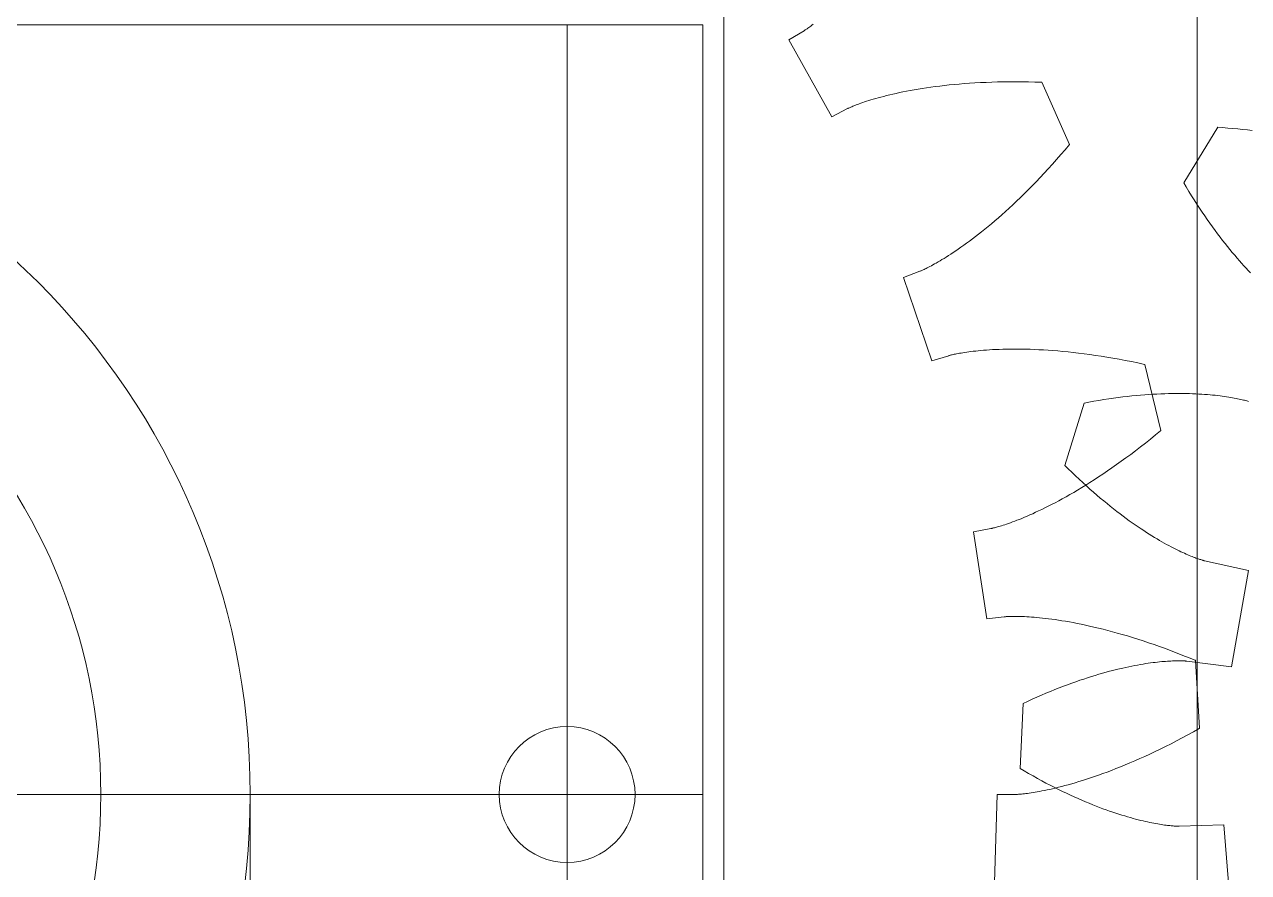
# Model space of a CAD drawing. Header units: millimetres. Extents: x -10 to 120, y 0 to 105.
# Drawn here: x 41.01 to 68.05, y 45.28 to 64.01 of the extents above; entities that cross this region are included whole.
import ezdxf

# ---------------------------------------------------------------- set-up
doc = ezdxf.new("R2010")
doc.units = ezdxf.units.MM
for name, color, linetype, lineweight in [('Drawings', 4, 'CONTINUOUS', 0), ('Layer02', 7, 'CONTINUOUS', 0), ('Layer04', 7, 'CONTINUOUS', 0), ('Layer05', 7, 'CONTINUOUS', 0), ('Layer06', 7, 'CONTINUOUS', 0), ('MotorGear', 6, 'CONTINUOUS', 0), ('Pipe Layer', 7, 'CONTINUOUS', 0), ('Syringe Layer', 7, 'CONTINUOUS', 0), ('SyringeGear', 1, 'CONTINUOUS', 0)]:
    doc.layers.add(name, color=color, linetype=linetype, lineweight=lineweight)

msp = doc.modelspace()

# ---------------------------------------------------------------- linework, layer by layer
at = {"layer": 'Drawings'}
for p, q in [((56.46, 105.4), (56.46, 5)), ((4, 64), (56, 64)), ((53, 30), (53, 64)), ((56, 30), (56, 64)), ((4, 47), (56, 47))]:
    msp.add_line(p, q, dxfattribs=at)
msp.add_circle((30, 47), 16, dxfattribs=at)
at = {"layer": 'Layer02'}
msp.add_line((66.92, 10), (66.92, 69.08), dxfattribs=at)
at = {"layer": 'Layer04'}
msp.add_line((66.92, 95.4), (66.92, 10), dxfattribs=at)
at = {"layer": 'Layer05'}
msp.add_line((66.92, 95.4), (66.92, 10), dxfattribs=at)
at = {"layer": 'Layer06'}
msp.add_line((66.92, 95.4), (66.92, 10), dxfattribs=at)
at = {"layer": 'MotorGear'}
for p, q in [((67.374765, 61.73427), (66.62163, 60.507469)), ((67.480156, 61.727364), (67.374765, 61.73427)), ((67.593449, 61.718946), (67.480156, 61.727364)), ((67.70488, 61.709688), (67.593449, 61.718946)), ((67.814442, 61.699622), (67.70488, 61.709688)), ((67.922134, 61.68878), (67.814442, 61.699622)), ((68.02795, 61.677192), (67.922134, 61.68878)), ((68.131884, 61.664892), (68.02795, 61.677192)), ((66.62163, 60.507469), (66.675484, 60.416614)), ((66.675484, 60.416614), (66.734262, 60.319397)), ((66.734262, 60.319397), (66.792948, 60.224221)), ((66.792948, 60.224221), (66.851507, 60.131075)), ((66.851507, 60.131075), (66.909914, 60.039949)), ((66.909914, 60.039949), (66.968136, 59.950833)), ((66.968136, 59.950833), (67.026138, 59.86372)), ((67.026138, 59.86372), (67.083899, 59.778595)), ((67.083899, 59.778595), (67.141378, 59.695451)), ((67.141378, 59.695451), (67.198553, 59.614272)), ((67.198553, 59.614272), (67.255392, 59.535049)), ((67.255392, 59.535049), (67.311865, 59.45777)), ((67.311865, 59.45777), (67.367939, 59.382423)), ((67.367939, 59.382423), (67.42359, 59.308992)), ((67.42359, 59.308992), (67.478785, 59.237468)), ((67.478785, 59.237468), (67.533499, 59.167833)), ((67.533499, 59.167833), (67.5877, 59.100077)), ((67.5877, 59.100077), (67.641359, 59.034183)), ((67.641359, 59.034183), (67.69445, 58.970137)), ((67.69445, 58.970137), (67.746944, 58.907924)), ((67.746944, 58.907924), (67.798817, 58.847528)), ((67.798817, 58.847528), (67.850035, 58.788935)), ((67.850035, 58.788935), (67.900572, 58.732127)), ((67.900572, 58.732127), (67.950401, 58.67709)), ((67.950401, 58.67709), (67.999498, 58.623803)), ((67.999498, 58.623803), (68.047834, 58.572253)), ((68.047834, 58.572253), (68.095385, 58.522421)), ((64.747171, 55.702989), (64.63694, 55.684243)), ((64.855797, 55.720487), (64.747171, 55.702989)), ((64.962801, 55.736766), (64.855797, 55.720487)), ((65.068176, 55.751858), (64.962801, 55.736766)), ((65.171902, 55.765791), (65.068176, 55.751858)), ((65.273972, 55.778596), (65.171902, 55.765791)), ((65.374371, 55.790303), (65.273972, 55.778596)), ((65.473091, 55.800941), (65.374371, 55.790303)), ((65.57012, 55.810542), (65.473091, 55.800941)), ((65.665447, 55.819135), (65.57012, 55.810542)), ((65.759062, 55.826751), (65.665447, 55.819135)), ((65.850956, 55.83342), (65.759062, 55.826751)), ((65.941118, 55.839172), (65.850956, 55.83342)), ((66.029543, 55.84404), (65.941118, 55.839172)), ((66.116219, 55.848053), (66.029543, 55.84404)), ((66.201138, 55.851242), (66.116219, 55.848053)), ((66.284292, 55.85364), (66.201138, 55.851242)), ((66.365677, 55.855274), (66.284292, 55.85364)), ((66.445286, 55.856178), (66.365677, 55.855274)), ((66.523108, 55.856383), (66.445286, 55.856178)), ((66.59914, 55.85592), (66.523108, 55.856383)), ((66.673376, 55.85482), (66.59914, 55.85592)), ((66.745813, 55.853114), (66.673376, 55.85482)), ((66.816442, 55.850835), (66.745813, 55.853114)), ((66.885263, 55.848011), (66.816442, 55.850835)), ((66.952271, 55.844677), (66.885263, 55.848011)), ((67.017456, 55.840863), (66.952271, 55.844677)), ((67.080826, 55.836599), (67.017456, 55.840863)), ((67.142368, 55.83192), (67.080826, 55.836599)), ((67.202087, 55.826853), (67.142368, 55.83192)), ((67.259977, 55.821433), (67.202087, 55.826853)), ((67.316038, 55.815691), (67.259977, 55.821433)), ((67.37027, 55.809657), (67.316038, 55.815691)), ((67.42267, 55.803364), (67.37027, 55.809657)), ((67.473238, 55.796843), (67.42267, 55.803364)), ((67.521976, 55.790124), (67.473238, 55.796843)), ((67.568884, 55.78324), (67.521976, 55.790124)), ((67.61396, 55.776223), (67.568884, 55.78324)), ((67.657211, 55.769103), (67.61396, 55.776223)), ((67.698633, 55.761912), (67.657211, 55.769103)), ((67.738232, 55.754682), (67.698633, 55.761912)), ((67.776009, 55.747442), (67.738232, 55.754682)), ((67.811968, 55.740226), (67.776009, 55.747442)), ((67.846111, 55.733063), (67.811968, 55.740226)), ((67.878441, 55.725986), (67.846111, 55.733063)), ((67.908966, 55.719024), (67.878441, 55.725986)), ((67.937687, 55.71221), (67.908966, 55.719024)), ((67.964613, 55.705572), (67.937687, 55.71221)), ((67.989742, 55.699144), (67.964613, 55.705572)), ((64.421316, 55.644702), (63.996933, 54.269146)), ((64.525114, 55.664223), (64.421316, 55.644702)), ((64.63694, 55.684243), (64.525114, 55.664223)), ((68.013088, 55.692956), (67.989742, 55.699144)), ((68.034655, 55.687037), (68.013088, 55.692956)), ((68.054447, 55.681419), (68.034655, 55.687037)), ((63.996933, 54.269146), (64.07169, 54.194538)), ((64.07169, 54.194538), (64.1528, 54.114993)), ((64.1528, 54.114993), (64.233309, 54.037401)), ((64.233309, 54.037401), (64.313194, 53.961745)), ((64.313194, 53.961745), (64.392427, 53.888007)), ((64.392427, 53.888007), (64.470984, 53.816171)), ((64.470984, 53.816171), (64.548828, 53.746219)), ((64.548828, 53.746219), (64.625942, 53.678133)), ((64.625942, 53.678133), (64.702295, 53.611895)), ((64.702295, 53.611895), (64.777861, 53.547486)), ((64.777861, 53.547486), (64.852615, 53.484887)), ((64.852615, 53.484887), (64.926533, 53.42408)), ((64.926533, 53.42408), (64.999582, 53.365045)), ((64.999582, 53.365045), (65.071747, 53.307761)), ((65.071747, 53.307761), (65.142996, 53.25221)), ((65.142996, 53.25221), (65.213308, 53.19837)), ((65.213308, 53.19837), (65.282658, 53.146221)), ((65.282658, 53.146221), (65.351019, 53.095742)), ((65.351019, 53.095742), (65.418369, 53.046911)), ((65.418369, 53.046911), (65.484686, 52.999708)), ((65.484686, 52.999708), (65.549948, 52.954109)), ((65.549948, 52.954109), (65.614128, 52.910094)), ((65.614128, 52.910094), (65.677204, 52.867639)), ((65.677204, 52.867639), (65.739157, 52.826723)), ((65.739157, 52.826723), (65.799963, 52.787321)), ((65.799963, 52.787321), (65.8596, 52.749411)), ((65.8596, 52.749411), (65.918049, 52.71297)), ((65.918049, 52.71297), (65.975286, 52.677973)), ((65.975286, 52.677973), (66.031292, 52.644397)), ((66.031292, 52.644397), (66.086048, 52.612217)), ((66.086048, 52.612217), (66.13953, 52.581409)), ((66.13953, 52.581409), (66.191723, 52.551949)), ((66.191723, 52.551949), (66.242605, 52.523811)), ((66.242605, 52.523811), (66.292156, 52.49697)), ((66.292156, 52.49697), (66.340361, 52.471401)), ((66.340361, 52.471401), (66.387199, 52.447078)), ((66.387199, 52.447078), (66.432652, 52.423975)), ((66.432652, 52.423975), (66.476702, 52.402067)), ((66.476702, 52.402067), (66.519335, 52.381325)), ((66.519335, 52.381325), (66.56053, 52.361726)), ((66.56053, 52.361726), (66.600273, 52.343241)), ((66.600273, 52.343241), (66.638548, 52.325845)), ((66.638548, 52.325845), (66.675337, 52.309508)), ((66.675337, 52.309508), (66.710625, 52.294205)), ((66.710625, 52.294205), (66.7444, 52.279908)), ((66.7444, 52.279908), (66.776644, 52.266589)), ((66.776644, 52.266589), (66.807343, 52.254221)), ((66.807343, 52.254221), (66.836485, 52.242775)), ((66.836485, 52.242775), (66.864052, 52.232223)), ((66.864052, 52.232223), (66.890036, 52.222537)), ((66.890036, 52.222537), (66.914419, 52.213688)), ((66.914419, 52.213688), (66.937195, 52.205648)), ((66.937195, 52.205648), (66.958347, 52.198388)), ((66.958347, 52.198388), (66.977863, 52.191878)), ((66.977863, 52.191878), (66.995735, 52.18609)), ((66.995735, 52.18609), (67.01195, 52.180995)), ((67.01195, 52.180995), (67.026495, 52.176562)), ((67.026495, 52.176562), (67.039364, 52.172763)), ((67.039364, 52.172763), (67.050545, 52.169568)), ((67.050545, 52.169568), (67.06003, 52.166946)), ((67.06003, 52.166946), (67.067806, 52.16487)), ((67.067806, 52.16487), (67.073872, 52.163307)), ((67.073872, 52.163307), (67.078211, 52.162228)), ((67.078211, 52.162228), (67.081692, 52.161401)), ((67.081692, 52.161401), (68.049761, 51.943384)), ((68.049761, 51.943384), (67.67742, 49.820003)), ((65.131945, 49.75814), (65.058186, 49.73968)), ((65.204121, 49.775537), (65.131945, 49.75814)), ((65.274706, 49.791899), (65.204121, 49.775537)), ((65.343685, 49.807255), (65.274706, 49.791899)), ((65.411045, 49.821636), (65.343685, 49.807255)), ((65.476774, 49.83507), (65.411045, 49.821636)), ((65.540863, 49.847587), (65.476774, 49.83507)), ((65.6033, 49.859216), (65.540863, 49.847587)), ((65.664074, 49.869989), (65.6033, 49.859216)), ((65.723177, 49.879933), (65.664074, 49.869989)), ((65.780598, 49.88908), (65.723177, 49.879933)), ((65.836325, 49.89746), (65.780598, 49.88908)), ((65.890352, 49.905102), (65.836325, 49.89746)), ((65.942671, 49.912038), (65.890352, 49.905102)), ((65.993273, 49.918298), (65.942671, 49.912038)), ((66.04215, 49.923911), (65.993273, 49.918298)), ((66.089296, 49.928909), (66.04215, 49.923911)), ((66.134703, 49.933322), (66.089296, 49.928909)), ((66.178364, 49.937182), (66.134703, 49.933322)), ((66.220272, 49.940518), (66.178364, 49.937182)), ((66.260426, 49.943362), (66.220272, 49.940518)), ((66.298817, 49.945746), (66.260426, 49.943362)), ((66.33544, 49.947698), (66.298817, 49.945746)), ((66.370291, 49.949252), (66.33544, 49.947698)), ((66.403366, 49.950437), (66.370291, 49.949252)), ((66.434664, 49.951285), (66.403366, 49.950437)), ((66.464178, 49.951827), (66.434664, 49.951285)), ((66.491907, 49.952095), (66.464178, 49.951827)), ((66.517847, 49.952119), (66.491907, 49.952095)), ((66.541998, 49.95193), (66.517847, 49.952119)), ((66.564358, 49.951561), (66.541998, 49.95193)), ((66.584925, 49.951042), (66.564358, 49.951561)), ((66.603701, 49.950403), (66.584925, 49.951042)), ((66.620682, 49.949678), (66.603701, 49.950403)), ((66.635866, 49.948897), (66.620682, 49.949678)), ((66.64926, 49.948091), (66.635866, 49.948897)), ((66.660862, 49.947291), (66.64926, 49.948091)), ((66.670671, 49.946529), (66.660862, 49.947291)), ((66.678692, 49.945836), (66.670671, 49.946529)), ((66.684927, 49.945242), (66.678692, 49.945836)), ((66.689375, 49.94478), (66.684927, 49.945242)), ((66.69293, 49.944373), (66.689375, 49.94478)), ((67.67742, 49.820003), (66.69293, 49.944373)), ((64.236734, 49.490311), (64.146538, 49.458281)), ((64.325512, 49.520968), (64.236734, 49.490311)), ((64.412861, 49.550281), (64.325512, 49.520968)), ((64.49876, 49.578276), (64.412861, 49.550281)), ((64.583197, 49.60498), (64.49876, 49.578276)), ((64.666151, 49.630422), (64.583197, 49.60498)), ((64.747608, 49.65463), (64.666151, 49.630422)), ((64.827555, 49.677632), (64.747608, 49.65463)), ((64.905975, 49.699455), (64.827555, 49.677632)), ((64.982859, 49.720128), (64.905975, 49.699455)), ((65.058186, 49.73968), (64.982859, 49.720128)), ((63.576647, 49.235789), (63.477051, 49.193409)), ((63.674957, 49.276611), (63.576647, 49.235789)), ((63.771959, 49.315903), (63.674957, 49.276611)), ((63.867638, 49.35369), (63.771959, 49.315903)), ((63.961971, 49.389997), (63.867638, 49.35369)), ((64.054945, 49.424852), (63.961971, 49.389997)), ((64.146538, 49.458281), (64.054945, 49.424852)), ((63.075068, 49.011955), (63.006104, 47.574075)), ((63.17075, 49.056676), (63.075068, 49.011955)), ((63.274084, 49.103878), (63.17075, 49.056676)), ((63.37619, 49.149447), (63.274084, 49.103878)), ((63.477051, 49.193409), (63.37619, 49.149447)), ((63.006104, 47.574075), (63.097067, 47.520403)), ((63.097067, 47.520403), (63.19541, 47.463528)), ((63.19541, 47.463528), (63.292686, 47.408396)), ((63.292686, 47.408396), (63.388878, 47.354983)), ((63.388878, 47.354983), (63.483959, 47.303266)), ((63.483959, 47.303266), (63.577911, 47.253222)), ((63.577911, 47.253222), (63.670708, 47.204828)), ((63.670708, 47.204828), (63.762331, 47.158058)), ((63.762331, 47.158058), (63.852757, 47.112889)), ((63.852757, 47.112889), (63.941967, 47.069296)), ((63.941967, 47.069296), (64.029942, 47.027255)), ((64.029942, 47.027255), (64.116657, 46.98674)), ((64.116657, 46.98674), (64.202095, 46.947727)), ((64.202095, 46.947727), (64.286238, 46.91019)), ((64.286238, 46.91019), (64.369064, 46.874102)), ((64.369064, 46.874102), (64.450556, 46.83944)), ((64.450556, 46.83944), (64.530695, 46.806175)), ((64.530695, 46.806175), (64.609463, 46.774283)), ((64.609463, 46.774283), (64.68684, 46.743736)), ((64.68684, 46.743736), (64.762814, 46.714508)), ((64.762814, 46.714508), (64.837364, 46.686571)), ((64.837364, 46.686571), (64.910475, 46.6599)), ((64.910475, 46.6599), (64.982128, 46.634466)), ((64.982128, 46.634466), (65.052309, 46.610241)), ((65.052309, 46.610241), (65.121004, 46.5872)), ((65.121004, 46.5872), (65.188196, 46.565312)), ((65.188196, 46.565312), (65.25387, 46.544551)), ((65.25387, 46.544551), (65.318014, 46.524888)), ((65.318014, 46.524888), (65.38061, 46.506295)), ((65.38061, 46.506295), (65.441647, 46.488743)), ((65.441647, 46.488743), (65.501112, 46.472204)), ((65.501112, 46.472204), (65.55899, 46.456649)), ((65.55899, 46.456649), (65.615273, 46.442049)), ((65.615273, 46.442049), (65.669941, 46.428374)), ((65.669941, 46.428374), (65.72299, 46.415596)), ((65.72299, 46.415596), (65.774405, 46.403685)), ((65.774405, 46.403685), (65.824175, 46.392612)), ((65.824175, 46.392612), (65.872292, 46.382347)), ((65.872292, 46.382347), (65.918743, 46.37286)), ((65.918743, 46.37286), (65.963518, 46.364121)), ((65.963518, 46.364121), (66.006609, 46.356101)), ((66.006609, 46.356101), (66.048006, 46.348769)), ((66.048006, 46.348769), (66.087704, 46.342095)), ((66.087704, 46.342095), (66.125689, 46.336049)), ((66.125689, 46.336049), (66.161959, 46.3306)), ((66.161959, 46.3306), (66.196501, 46.325718)), ((66.196501, 46.325718), (66.229311, 46.321373)), ((66.229311, 46.321373), (66.260384, 46.317533)), ((66.260384, 46.317533), (66.289709, 46.314169)), ((66.289709, 46.314169), (66.317286, 46.311249)), ((66.317286, 46.311249), (66.343105, 46.308743)), ((66.343105, 46.308743), (66.367163, 46.306619)), ((66.367163, 46.306619), (66.389456, 46.304847)), ((66.389456, 46.304847), (66.409979, 46.303395)), ((66.409979, 46.303395), (66.428728, 46.302234)), ((66.428728, 46.302234), (66.4457, 46.30133)), ((66.4457, 46.30133), (66.46089, 46.300655)), ((66.46089, 46.300655), (66.4743, 46.300175)), ((66.4743, 46.300175), (66.485926, 46.299861)), ((66.485926, 46.299861), (66.495764, 46.299681)), ((66.495764, 46.299681), (66.503813, 46.299604)), ((66.503813, 46.299604), (66.510075, 46.299598)), ((66.510075, 46.299598), (66.514547, 46.299632)), ((66.514547, 46.299632), (66.518126, 46.299697)), ((66.518126, 46.299697), (67.509998, 46.329278)), ((67.509998, 46.329278), (67.67742, 44.180009))]:
    msp.add_line(p, q, dxfattribs=at)
at = {"layer": 'Pipe Layer'}
msp.add_line((66.92, 10), (66.92, 69.08), dxfattribs=at)
msp.add_circle((30, 47), 12.7, dxfattribs=at)
at = {"layer": 'Syringe Layer'}
for p, q in [((66.92, 10), (66.92, 69.08)), ((46, 47), (46, 10))]:
    msp.add_line(p, q, dxfattribs=at)
msp.add_circle((53, 47), 1.5, dxfattribs=at)
msp.add_arc((30, 47), 16, 0, 180, dxfattribs=at)
at = {"layer": 'SyringeGear'}
for p, q in [((57.899586, 63.669226), (58.233728, 63.868868)), ((58.233728, 63.868868), (58.237999, 63.871487)), ((58.237999, 63.871487), (58.243301, 63.874817)), ((58.243301, 63.874817), (58.250685, 63.879541)), ((58.250685, 63.879541), (58.260124, 63.885698)), ((58.260124, 63.885698), (58.271597, 63.893326)), ((58.271597, 63.893326), (58.285076, 63.902456)), ((58.285076, 63.902456), (58.300537, 63.913126)), ((58.300537, 63.913126), (58.317953, 63.925373)), ((58.317953, 63.925373), (58.337297, 63.939228)), ((58.337297, 63.939228), (58.358543, 63.954727)), ((58.358543, 63.954727), (58.381662, 63.971903)), ((58.381662, 63.971903), (58.406631, 63.990795)), ((58.406631, 63.990795), (58.433416, 64.011429)), ((58.848118, 61.967837), (57.899586, 63.669226)), ((62.379662, 62.732785), (62.253269, 62.727992)), ((62.508595, 62.736548), (62.379662, 62.732785)), ((62.64006, 62.739237), (62.508595, 62.736548)), ((62.774052, 62.740808), (62.64006, 62.739237)), ((62.910557, 62.741218), (62.774052, 62.740808)), ((63.049564, 62.740422), (62.910557, 62.741218)), ((63.191059, 62.738377), (63.049564, 62.740422)), ((63.335041, 62.735038), (63.191059, 62.738377)), ((63.481487, 62.730363), (63.335041, 62.735038)), ((63.489796, 62.730026), (63.481487, 62.730363)), ((64.10025, 61.358729), (63.489796, 62.730026)), ((60.194881, 62.467698), (60.12538, 62.451434)), ((60.26697, 62.483907), (60.194881, 62.467698)), ((60.341648, 62.500013), (60.26697, 62.483907)), ((60.418911, 62.515973), (60.341648, 62.500013)), ((60.498768, 62.531743), (60.418911, 62.515973)), ((60.581223, 62.54728), (60.498768, 62.531743)), ((60.666275, 62.56254), (60.581223, 62.54728)), ((60.753927, 62.577477), (60.666275, 62.56254)), ((60.844181, 62.59205), (60.753927, 62.577477)), ((60.937031, 62.606211), (60.844181, 62.59205)), ((61.032478, 62.619915), (60.937031, 62.606211)), ((61.130529, 62.633123), (61.032478, 62.619915)), ((61.231173, 62.645786), (61.130529, 62.633123)), ((61.334414, 62.657863), (61.231173, 62.645786)), ((61.440245, 62.669306), (61.334414, 62.657863)), ((61.548664, 62.680074), (61.440245, 62.669306)), ((61.659666, 62.690121), (61.548664, 62.680074)), ((61.773251, 62.699402), (61.659666, 62.690121)), ((61.889406, 62.707873), (61.773251, 62.699402)), ((62.008133, 62.715492), (61.889406, 62.707873)), ((62.129421, 62.722213), (62.008133, 62.715492)), ((62.253269, 62.727992), (62.129421, 62.722213)), ((59.307924, 62.198206), (59.285969, 62.189036)), ((59.332279, 62.20813), (59.307924, 62.198206)), ((59.359045, 62.218764), (59.332279, 62.20813)), ((59.388243, 62.230071), (59.359045, 62.218764)), ((59.419878, 62.242005), (59.388243, 62.230071)), ((59.453968, 62.254527), (59.419878, 62.242005)), ((59.490524, 62.267595), (59.453968, 62.254527)), ((59.529562, 62.281167), (59.490524, 62.267595)), ((59.571085, 62.295197), (59.529562, 62.281167)), ((59.615112, 62.309648), (59.571085, 62.295197)), ((59.661648, 62.324472), (59.615112, 62.309648)), ((59.710705, 62.33963), (59.661648, 62.324472)), ((59.762291, 62.355079), (59.710705, 62.33963)), ((59.816416, 62.370773), (59.762291, 62.355079)), ((59.873087, 62.386671), (59.816416, 62.370773)), ((59.932314, 62.402731), (59.873087, 62.386671)), ((59.994097, 62.418905), (59.932314, 62.402731)), ((60.058455, 62.435156), (59.994097, 62.418905)), ((60.12538, 62.451434), (60.058455, 62.435156)), ((59.193621, 62.147101), (58.848118, 61.967837)), ((59.198093, 62.149357), (59.193621, 62.147101)), ((59.203714, 62.152117), (59.198093, 62.149357)), ((59.211617, 62.155913), (59.203714, 62.152117)), ((59.221817, 62.160705), (59.211617, 62.155913)), ((59.234335, 62.166453), (59.221817, 62.160705)), ((59.249189, 62.173119), (59.234335, 62.166453)), ((59.266394, 62.180659), (59.249189, 62.173119)), ((59.285969, 62.189036), (59.266394, 62.180659)), ((63.813366, 61.024646), (63.906536, 61.131159)), ((63.906536, 61.131159), (64.000408, 61.240379)), ((64.000408, 61.240379), (64.09494, 61.352328)), ((64.09494, 61.352328), (64.10025, 61.358729)), ((63.62928, 60.819663), (63.720932, 60.920821)), ((63.720932, 60.920821), (63.813366, 61.024646)), ((63.359386, 60.53197), (63.448467, 60.62526)), ((63.448467, 60.62526), (63.538445, 60.721149)), ((63.538445, 60.721149), (63.62928, 60.819663)), ((63.097908, 60.267469), (63.184071, 60.353099)), ((63.184071, 60.353099), (63.27124, 60.441257)), ((63.27124, 60.441257), (63.359386, 60.53197)), ((62.845856, 60.025513), (62.928764, 60.103702)), ((62.928764, 60.103702), (63.012794, 60.184345)), ((63.012794, 60.184345), (63.097908, 60.267469)), ((62.526161, 59.736778), (62.604225, 59.805412)), ((62.604225, 59.805412), (62.683552, 59.876394)), ((62.683552, 59.876394), (62.764107, 59.949752)), ((62.764107, 59.949752), (62.845856, 60.025513)), ((62.227253, 59.485175), (62.299911, 59.544694)), ((62.299911, 59.544694), (62.37397, 59.606447)), ((62.37397, 59.606447), (62.449402, 59.670467)), ((62.449402, 59.670467), (62.526161, 59.736778)), ((61.822563, 59.173347), (61.886127, 59.220079)), ((61.886127, 59.220079), (61.951288, 59.268867)), ((61.951288, 59.268867), (62.018013, 59.319738)), ((62.018013, 59.319738), (62.086269, 59.372727)), ((62.086269, 59.372727), (62.156025, 59.427863)), ((62.156025, 59.427863), (62.227253, 59.485175)), ((61.476345, 58.934284), (61.529711, 58.96937)), ((61.529711, 58.96937), (61.584854, 59.006317)), ((61.584854, 59.006317), (61.641737, 59.045154)), ((61.641737, 59.045154), (61.700335, 59.085916)), ((61.700335, 59.085916), (61.76062, 59.128636)), ((61.76062, 59.128636), (61.822563, 59.173347)), ((61.013988, 58.661065), (61.046106, 58.678017)), ((61.046106, 58.678017), (61.08028, 58.696436)), ((61.08028, 58.696436), (61.116489, 58.716361)), ((61.116489, 58.716361), (61.154703, 58.737827)), ((61.154703, 58.737827), (61.194902, 58.760872)), ((61.194902, 58.760872), (61.237061, 58.78553)), ((61.237061, 58.78553), (61.281155, 58.81184)), ((61.281155, 58.81184), (61.327156, 58.839835)), ((61.327156, 58.839835), (61.37504, 58.869551)), ((61.37504, 58.869551), (61.424778, 58.901022)), ((61.424778, 58.901022), (61.476345, 58.934284)), ((60.427633, 58.419682), (60.792055, 58.556451)), ((61.057125, 56.576269), (60.427633, 58.419682)), ((60.792055, 58.556451), (60.796722, 58.558265)), ((60.796722, 58.558265), (60.802536, 58.560594)), ((60.802536, 58.560594), (60.810644, 58.563925)), ((60.810644, 58.563925), (60.821032, 58.568298)), ((60.821032, 58.568298), (60.833681, 58.573753)), ((60.833681, 58.573753), (60.848574, 58.580331)), ((60.848574, 58.580331), (60.86569, 58.588069)), ((60.86569, 58.588069), (60.885015, 58.597009)), ((60.885015, 58.597009), (60.906523, 58.607187)), ((60.906523, 58.607187), (60.930193, 58.618644)), ((60.930193, 58.618644), (60.956009, 58.631415)), ((60.956009, 58.631415), (60.98395, 58.645545)), ((60.98395, 58.645545), (61.013988, 58.661065)), ((61.921259, 56.781911), (61.872826, 56.775634)), ((61.972235, 56.788066), (61.921259, 56.781911)), ((62.025753, 56.794055), (61.972235, 56.788066)), ((62.08181, 56.799833), (62.025753, 56.794055)), ((62.140408, 56.805357), (62.08181, 56.799833)), ((62.20155, 56.810582), (62.140408, 56.805357)), ((62.265228, 56.815465), (62.20155, 56.810582)), ((62.331451, 56.819963), (62.265228, 56.815465)), ((62.400208, 56.82403), (62.331451, 56.819963)), ((62.4715, 56.827622), (62.400208, 56.82403)), ((62.545322, 56.830698), (62.4715, 56.827622)), ((62.621677, 56.833213), (62.545322, 56.830698)), ((62.700546, 56.835119), (62.621677, 56.833213)), ((62.781937, 56.836377), (62.700546, 56.835119)), ((62.865841, 56.836942), (62.781937, 56.836377)), ((62.952251, 56.836769), (62.865841, 56.836942)), ((63.041164, 56.835816), (62.952251, 56.836769)), ((63.132568, 56.834039), (63.041164, 56.835816)), ((63.226456, 56.831393), (63.132568, 56.834039)), ((63.322815, 56.827835), (63.226456, 56.831393)), ((63.42165, 56.823323), (63.322815, 56.827835)), ((63.522934, 56.817812), (63.42165, 56.823323)), ((63.626675, 56.81126), (63.522934, 56.817812)), ((63.732845, 56.803623), (63.626675, 56.81126)), ((63.841446, 56.794858), (63.732845, 56.803623)), ((63.952457, 56.784923), (63.841446, 56.794858)), ((64.065876, 56.773774), (63.952457, 56.784923)), ((61.429085, 56.69096), (61.057125, 56.576269)), ((61.433887, 56.692381), (61.429085, 56.69096)), ((61.439911, 56.694093), (61.433887, 56.692381)), ((61.448362, 56.696417), (61.439911, 56.694093)), ((61.459255, 56.69931), (61.448362, 56.696417)), ((61.472599, 56.702731), (61.459255, 56.69931)), ((61.488405, 56.706637), (61.472599, 56.702731)), ((61.50668, 56.710985), (61.488405, 56.706637)), ((61.527435, 56.715732), (61.50668, 56.710985)), ((61.550676, 56.720834), (61.527435, 56.715732)), ((61.57641, 56.726249), (61.550676, 56.720834)), ((61.604645, 56.731934), (61.57641, 56.726249)), ((61.635393, 56.737845), (61.604645, 56.731934)), ((61.668652, 56.743939), (61.635393, 56.737845)), ((61.704428, 56.750174), (61.668652, 56.743939)), ((61.742731, 56.756503), (61.704428, 56.750174)), ((61.783564, 56.762886), (61.742731, 56.756503)), ((61.826925, 56.769278), (61.783564, 56.762886)), ((61.872826, 56.775634), (61.826925, 56.769278)), ((64.181675, 56.76137), (64.065876, 56.773774)), ((64.299854, 56.747666), (64.181675, 56.76137)), ((64.420395, 56.732622), (64.299854, 56.747666)), ((64.543282, 56.716195), (64.420395, 56.732622)), ((64.668503, 56.698342), (64.543282, 56.716195)), ((64.796036, 56.679023), (64.668503, 56.698342)), ((64.925869, 56.658194), (64.796036, 56.679023)), ((65.057987, 56.635816), (64.925869, 56.658194)), ((65.192371, 56.611844), (65.057987, 56.635816)), ((65.328999, 56.586241), (65.192371, 56.611844)), ((65.467861, 56.558963), (65.328999, 56.586241)), ((65.608929, 56.529969), (65.467861, 56.558963)), ((65.752186, 56.499221), (65.608929, 56.529969)), ((65.760303, 56.497405), (65.752186, 56.499221)), ((66.116093, 55.039145), (65.760303, 56.497405)), ((65.884861, 54.84982), (65.996723, 54.940524)), ((65.996723, 54.940524), (66.109726, 55.033795)), ((66.109726, 55.033795), (66.116093, 55.039145)), ((65.556438, 54.592836), (65.66468, 54.676003)), ((65.66468, 54.676003), (65.774166, 54.761655)), ((65.774166, 54.761655), (65.884861, 54.84982)), ((65.136589, 54.284442), (65.239513, 54.357958)), ((65.239513, 54.357958), (65.343819, 54.433843)), ((65.343819, 54.433843), (65.449471, 54.512125)), ((65.449471, 54.512125), (65.556438, 54.592836)), ((64.739342, 54.013463), (64.836418, 54.077806)), ((64.836418, 54.077806), (64.935009, 54.144397)), ((64.935009, 54.144397), (65.035076, 54.213265)), ((65.035076, 54.213265), (65.136589, 54.284442)), ((64.366756, 53.777915), (64.457481, 53.833592)), ((64.457481, 53.833592), (64.549843, 53.891387)), ((64.549843, 53.891387), (64.643806, 53.951334)), ((64.643806, 53.951334), (64.739342, 54.013463)), ((63.93866, 53.530136), (64.020779, 53.575724)), ((64.020779, 53.575724), (64.104675, 53.623261)), ((64.104675, 53.623261), (64.190323, 53.672784)), ((64.190323, 53.672784), (64.277691, 53.724323)), ((64.277691, 53.724323), (64.366756, 53.777915)), ((63.415863, 53.262647), (63.484795, 53.295579)), ((63.484795, 53.295579), (63.555683, 53.330211)), ((63.555683, 53.330211), (63.628506, 53.366579)), ((63.628506, 53.366579), (63.703243, 53.404719)), ((63.703243, 53.404719), (63.779865, 53.444668)), ((63.779865, 53.444668), (63.858345, 53.486462)), ((63.858345, 53.486462), (63.93866, 53.530136)), ((62.749905, 52.986309), (62.793571, 53.001806)), ((62.793571, 53.001806), (62.839455, 53.01854)), ((62.839455, 53.01854), (62.887539, 53.036553)), ((62.887539, 53.036553), (62.937798, 53.055885)), ((62.937798, 53.055885), (62.990219, 53.076573)), ((62.990219, 53.076573), (63.044777, 53.098658)), ((63.044777, 53.098658), (63.101456, 53.122178)), ((63.101456, 53.122178), (63.160229, 53.147171)), ((63.160229, 53.147171), (63.221081, 53.173677)), ((63.221081, 53.173677), (63.283985, 53.201734)), ((63.283985, 53.201734), (63.348919, 53.231377)), ((63.348919, 53.231377), (63.415863, 53.262647)), ((61.977711, 52.803099), (62.360695, 52.872601)), ((62.267933, 50.87691), (61.977711, 52.803099)), ((62.360695, 52.872601), (62.365616, 52.873552)), ((62.365616, 52.873552), (62.37175, 52.874806)), ((62.37175, 52.874806), (62.380322, 52.876636)), ((62.380322, 52.876636), (62.391323, 52.879084)), ((62.391323, 52.879084), (62.404743, 52.882193)), ((62.404743, 52.882193), (62.42057, 52.886005)), ((62.42057, 52.886005), (62.438797, 52.890563)), ((62.438797, 52.890563), (62.459404, 52.895908)), ((62.459404, 52.895908), (62.482384, 52.902082)), ((62.482384, 52.902082), (62.507721, 52.909128)), ((62.507721, 52.909128), (62.5354, 52.917086)), ((62.5354, 52.917086), (62.565414, 52.925999)), ((62.565414, 52.925999), (62.597744, 52.935906)), ((62.597744, 52.935906), (62.63237, 52.94685)), ((62.63237, 52.94685), (62.669285, 52.958872)), ((62.669285, 52.958872), (62.708469, 52.972012)), ((62.708469, 52.972012), (62.749905, 52.986309)), ((62.654392, 50.923342), (62.267933, 50.87691)), ((62.659374, 50.923882), (62.654392, 50.923342)), ((62.665607, 50.924491), (62.659374, 50.923882)), ((62.674339, 50.925269), (62.665607, 50.924491)), ((62.68557, 50.926171), (62.674339, 50.925269)), ((62.69931, 50.927155), (62.68557, 50.926171)), ((62.715561, 50.928175), (62.69931, 50.927155)), ((62.734318, 50.92919), (62.715561, 50.928175)), ((62.755589, 50.930155), (62.734318, 50.92919)), ((62.779366, 50.931025), (62.755589, 50.930155)), ((62.805653, 50.931758), (62.779366, 50.931025)), ((62.83445, 50.932309), (62.805653, 50.931758)), ((62.865757, 50.932636), (62.83445, 50.932309)), ((62.89957, 50.932694), (62.865757, 50.932636)), ((62.935886, 50.932439), (62.89957, 50.932694)), ((62.974705, 50.931828), (62.935886, 50.932439)), ((63.016022, 50.930818), (62.974705, 50.931828)), ((63.059826, 50.929364), (63.016022, 50.930818)), ((63.106121, 50.927423), (63.059826, 50.929364)), ((63.1549, 50.92495), (63.106121, 50.927423)), ((63.206154, 50.921905), (63.1549, 50.92495)), ((63.25988, 50.918241), (63.206154, 50.921905)), ((63.316071, 50.913917), (63.25988, 50.918241)), ((63.374714, 50.908889), (63.316071, 50.913917)), ((63.435806, 50.903113), (63.374714, 50.908889)), ((63.499332, 50.896547), (63.435806, 50.903113)), ((63.565296, 50.889148), (63.499332, 50.896547)), ((63.633675, 50.880873), (63.565296, 50.889148)), ((63.70446, 50.871679), (63.633675, 50.880873)), ((63.777645, 50.861523), (63.70446, 50.871679)), ((63.853222, 50.850363), (63.777645, 50.861523)), ((63.931164, 50.838156), (63.853222, 50.850363)), ((64.011471, 50.824861), (63.931164, 50.838156)), ((64.094128, 50.810435), (64.011471, 50.824861)), ((64.179119, 50.794836), (64.094128, 50.810435)), ((64.26643, 50.778023), (64.179119, 50.794836)), ((64.356049, 50.759953), (64.26643, 50.778023)), ((64.447956, 50.740586), (64.356049, 50.759953)), ((64.542133, 50.719879), (64.447956, 50.740586)), ((64.638573, 50.697792), (64.542133, 50.719879)), ((64.737247, 50.674284), (64.638573, 50.697792)), ((64.838146, 50.649314), (64.737247, 50.674284)), ((64.94125, 50.622842), (64.838146, 50.649314)), ((65.046539, 50.594827), (64.94125, 50.622842)), ((65.153996, 50.565229), (65.046539, 50.594827)), ((65.263596, 50.534009), (65.153996, 50.565229)), ((65.375324, 50.501126), (65.263596, 50.534009)), ((65.489155, 50.466541), (65.375324, 50.501126)), ((65.605072, 50.430215), (65.489155, 50.466541)), ((65.723053, 50.39211), (65.605072, 50.430215)), ((65.843071, 50.352185), (65.723053, 50.39211)), ((65.965107, 50.310404), (65.843071, 50.352185)), ((66.089134, 50.266727), (65.965107, 50.310404)), ((66.215134, 50.221118), (66.089134, 50.266727)), ((66.343075, 50.173537), (66.215134, 50.221118)), ((66.472939, 50.123949), (66.343075, 50.173537)), ((66.604694, 50.072315), (66.472939, 50.123949)), ((66.738319, 50.018599), (66.604694, 50.072315)), ((66.873787, 49.962765), (66.738319, 50.018599)), ((66.881447, 49.959529), (66.873787, 49.962765)), ((66.971138, 48.461175), (66.881447, 49.959529)), ((66.836079, 48.385453), (66.963917, 48.457048)), ((66.963917, 48.457048), (66.971138, 48.461175)), ((66.340786, 48.121969), (66.462139, 48.184472)), ((66.462139, 48.184472), (66.585159, 48.249198)), ((66.585159, 48.249198), (66.709816, 48.31618)), ((66.709816, 48.31618), (66.836079, 48.385453)), ((65.760025, 47.841591), (65.872616, 47.893498)), ((65.872616, 47.893498), (65.987015, 47.947454)), ((65.987015, 47.947454), (66.103195, 48.003495)), ((66.103195, 48.003495), (66.221127, 48.061655)), ((66.221127, 48.061655), (66.340786, 48.121969)), ((65.12392, 47.571153), (65.225117, 47.611528)), ((65.225117, 47.611528), (65.328274, 47.653732)), ((65.328274, 47.653732), (65.433369, 47.697804)), ((65.433369, 47.697804), (65.540375, 47.74378)), ((65.540375, 47.74378), (65.649269, 47.791697)), ((65.649269, 47.791697), (65.760025, 47.841591)), ((64.387749, 47.309472), (64.472431, 47.336581)), ((64.472431, 47.336581), (64.559254, 47.365212)), ((64.559254, 47.365212), (64.648193, 47.395405)), ((64.648193, 47.395405), (64.739227, 47.427198)), ((64.739227, 47.427198), (64.832344, 47.460632)), ((64.832344, 47.460632), (64.927509, 47.495743)), ((64.927509, 47.495743), (65.024712, 47.532571)), ((65.024712, 47.532571), (65.12392, 47.571153)), ((63.292496, 47.042386), (63.33823, 47.049836)), ((63.33823, 47.049836), (63.386364, 47.058109)), ((63.386364, 47.058109), (63.43689, 47.067247)), ((63.43689, 47.067247), (63.489796, 47.077293)), ((63.489796, 47.077293), (63.545067, 47.088289)), ((63.545067, 47.088289), (63.602692, 47.100277)), ((63.602692, 47.100277), (63.662659, 47.113299)), ((63.662659, 47.113299), (63.724949, 47.127396)), ((63.724949, 47.127396), (63.789558, 47.142611)), ((63.789558, 47.142611), (63.856461, 47.158984)), ((63.856461, 47.158984), (63.925644, 47.176557)), ((63.925644, 47.176557), (63.997097, 47.19537)), ((63.997097, 47.19537), (64.070801, 47.215466)), ((64.070801, 47.215466), (64.146732, 47.236883)), ((64.146732, 47.236883), (64.22488, 47.259663)), ((64.22488, 47.259663), (64.305225, 47.283846)), ((64.305225, 47.283846), (64.387749, 47.309472)), ((62.441624, 45.052933), (62.5, 47)), ((62.5, 47), (62.88924, 47)), ((62.88924, 47), (62.894249, 47.000058)), ((62.894249, 47.000058), (62.900509, 47.000197)), ((62.900509, 47.000197), (62.909271, 47.000466)), ((62.909271, 47.000466), (62.920532, 47.000911)), ((62.920532, 47.000911), (62.934292, 47.001573)), ((62.934292, 47.001573), (62.950546, 47.002498)), ((62.950546, 47.002498), (62.969292, 47.003728)), ((62.969292, 47.003728), (62.990524, 47.005308)), ((62.990524, 47.005308), (63.014236, 47.00728)), ((63.014236, 47.00728), (63.040424, 47.009688)), ((63.040424, 47.009688), (63.06908, 47.012576)), ((63.06908, 47.012576), (63.100204, 47.015986)), ((63.100204, 47.015986), (63.133781, 47.019962)), ((63.133781, 47.019962), (63.169807, 47.024547)), ((63.169807, 47.024547), (63.208275, 47.029784)), ((63.208275, 47.029784), (63.249176, 47.035716)), ((63.249176, 47.035716), (63.292496, 47.042386))]:
    msp.add_line(p, q, dxfattribs=at)

doc.saveas('drawing.dxf')
